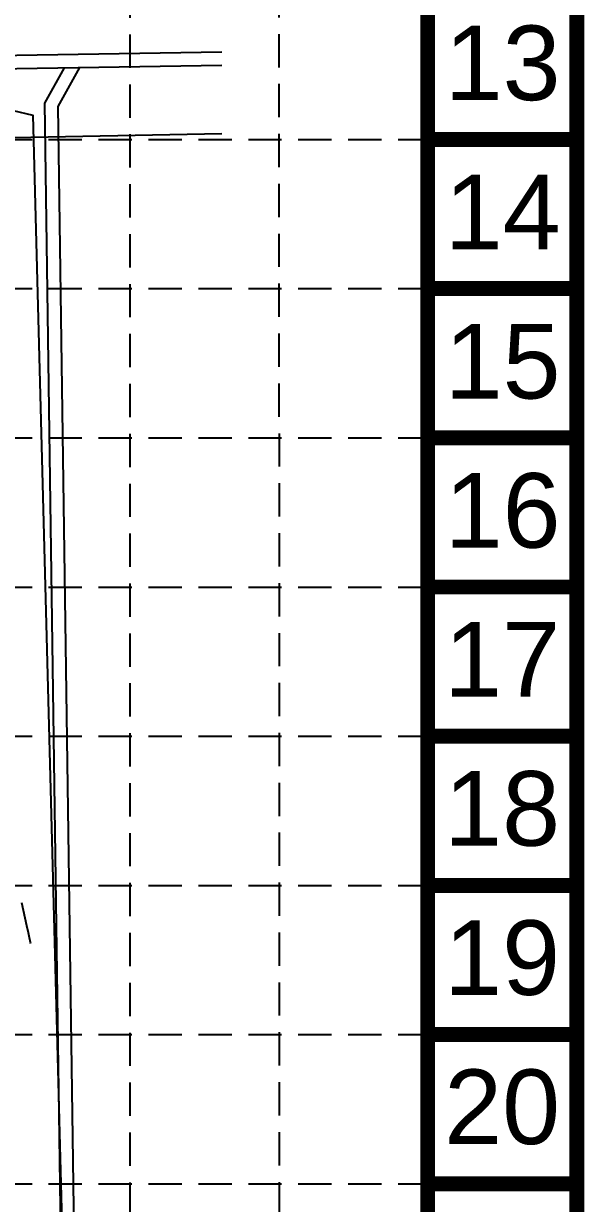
# Model space of a CAD drawing. Extents: x 5513 to 6525, y 3862 to 5479.
# Drawn here: x 6430 to 6524.7, y 4944.7 to 5144.1 of the extents above; entities that cross this region are included whole.
import ezdxf
from ezdxf.enums import TextEntityAlignment as Align

# ---------------------------------------------------------------- set-up
doc = ezdxf.new("R2010")
doc.units = 0
doc.header["$LTSCALE"] = 50
doc.header["$MEASUREMENT"] = 0
doc.linetypes.add('HIDDEN', pattern=[0.375, 0.25, -0.125])
for name, color, linetype in [('BASE', 7, 'Continuous'), ('C-STRM-PIPE-E', 14, 'Continuous'), ('CONT-MNR', 14, 'Continuous'), ('GRID', 254, 'HIDDEN'), ('v-prop-adjn', 2, 'Continuous'), ('V-TOPO-BNDY-2', 7, 'Continuous')]:
    doc.layers.add(name, color=color, linetype=linetype)
doc.styles.get("Standard").update_dxf_attribs({"font": 'ARIAL.TTF'})

msp = doc.modelspace()

# ---------------------------------------------------------------- linework, layer by layer
at = {"layer": 'BASE', "const_width": 2.52}
for points in [[(6523.47, 3863.46), (6523.47, 5477.65), (5514.6, 5477.65), (5514.6, 3863.46)], [(6498.25, 3888.68), (6498.25, 5452.43), (5539.82, 5452.43), (5539.82, 3888.68)]]:
    msp.add_lwpolyline(points, close=True, dxfattribs=at)
for points in [[(6523.47, 5124.55), (6498.25, 5124.55)], [(6523.47, 5099.33), (6498.25, 5099.33)], [(6523.47, 5074.11), (6498.25, 5074.11)], [(6523.47, 5048.88), (6498.25, 5048.88)], [(6523.47, 5023.66), (6498.25, 5023.66)], [(6523.47, 4998.44), (6498.25, 4998.44)], [(6523.47, 4973.22), (6498.25, 4973.22)], [(6523.47, 4948), (6498.25, 4948)]]:
    msp.add_lwpolyline(points, dxfattribs=at)
at = {"layer": 'C-STRM-PIPE-E', "color": 7}
for p, q in [((6398.15, 5138.3), (6463.46, 5139.33)), ((6398.18, 5136.05), (6463.46, 5137.08)), ((6436.8, 5136.66), (6433.47, 5130.69)), ((6439.4, 5136.7), (6435.73, 5130.12)), ((6433.47, 5130.69), (6442.71, 4490.07)), ((6435.73, 5130.12), (6444.96, 4490.1))]:
    msp.add_line(p, q, dxfattribs=at)
at = {"layer": 'CONT-MNR', "color": 42, "extrusion": (0.972594, 0.232511, 0), "elevation": 7414.94}
msp.add_lwpolyline([(3362.29, 698), (3363.6, 698)], dxfattribs=at)
at = {"layer": 'CONT-MNR', "color": 42, "elevation": 698}
for points in [[(6430.25, 4992.88), (6429.96, 4994.2)], [(6430.94, 4989.58), (6430.77, 4990.4)]]:
    msp.add_lwpolyline(points, dxfattribs=at)
at = {"layer": 'CONT-MNR', "color": 42, "extrusion": (0.978438, 0.206543, 0), "elevation": 7322.84}
msp.add_lwpolyline([(3555.78, 698), (3557.1, 698)], dxfattribs=at)
at = {"layer": 'CONT-MNR', "color": 42, "extrusion": (0.979127, 0.203251, 0), "elevation": 7310.84}
msp.add_lwpolyline([(3579.18, 698), (3580.39, 698)], dxfattribs=at)
at = {"layer": 'CONT-MNR', "color": 42, "extrusion": (0.976621, 0.214966, 0), "elevation": 7353.19}
msp.add_lwpolyline([(3489.96, 698), (3490.49, 698)], dxfattribs=at)
at = {"layer": 'CONT-MNR', "color": 42, "extrusion": (0.973826, 0.227296, 0), "elevation": 7396.72}
msp.add_lwpolyline([(3396.41, 698), (3396.72, 698)], dxfattribs=at)
at = {"layer": 'CONT-MNR', "color": 42, "extrusion": (0.971005, 0.239061, 0), "elevation": 7437.27}
msp.add_lwpolyline([(3306.55, 698), (3306.68, 698)], dxfattribs=at)
at = {"layer": 'GRID', "color": 253, "linetype": 'HIDDEN', "ltscale": 0.45}
for p, q in [((6448.05, 3989.16), (6447.92, 5453)), ((6473.29, 3989.23), (6473.14, 5453)), ((5539.82, 5124.55), (6498.25, 5124.55)), ((5539.82, 5099.33), (6498.25, 5099.33)), ((5539.82, 5074.11), (6498.25, 5074.11)), ((5539.82, 5048.88), (6498.25, 5048.88)), ((5539.82, 5023.66), (6498.25, 5023.66)), ((5539.82, 4998.44), (6498.25, 4998.44)), ((5539.82, 4973.22), (6498.25, 4973.22)), ((5539.82, 4948), (6498.25, 4948))]:
    msp.add_line(p, q, dxfattribs=at)
at = {"layer": 'v-prop-adjn', "color": 7}
msp.add_line((6414.68, 5124.61, -7.22), (6463.46, 5125.57, -7.22), dxfattribs=at)
at = {"layer": 'V-TOPO-BNDY-2', "color": 7}
msp.add_lwpolyline([(5564.72, 5123.27), (5858.88, 5128.23), (6404.85, 5134.98), (6431.54, 5128.63), (6436.62, 4932.96), (6444.15, 4884.39), (6428.99, 4879.6), (6431.54, 4789.4), (6451.87, 4786.85), (6431.54, 4755.09), (6434.08, 4507.78), (6470.93, 4498.89), (6474.75, 4488.72), (6453.14, 4474.75)], dxfattribs=at)

# ---------------------------------------------------------------- texts
at = {"layer": 'BASE'}
for s, p in [('13', (6510.91, 5137.49)), ('14', (6510.91, 5112.27)), ('15', (6510.91, 5087.05)), ('16', (6510.91, 5061.83)), ('17', (6510.83, 5036.67)), ('18', (6510.83, 5011.45)), ('19', (6510.83, 4986.23)), ('20', (6510.83, 4961.01))]:
    msp.add_text(s, height=12.611, dxfattribs=at).set_placement(p, align=Align.MIDDLE_CENTER)

doc.saveas('drawing.dxf')
